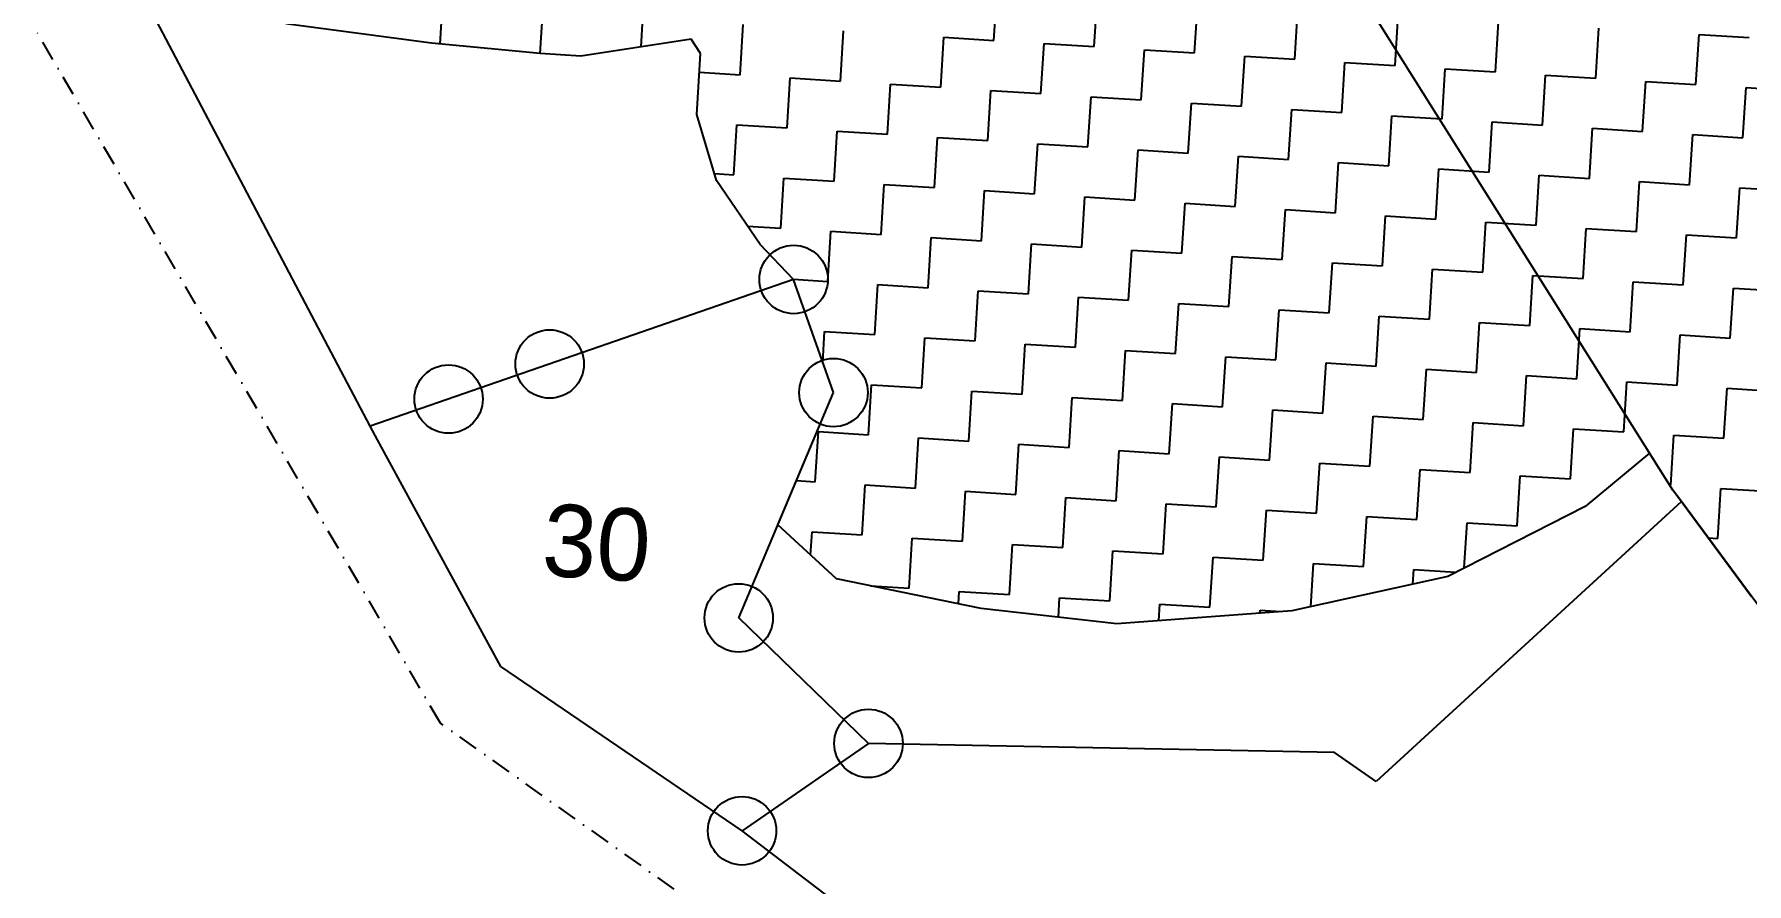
# Model space of a CAD drawing. Header units: metres. Extents: x 283327 to 285518, y 2014808 to 2017186.
# Drawn here: x 284231.8 to 284659.1, y 2015183.8 to 2015396 of the extents above; entities that cross this region are included whole.
import ezdxf
from ezdxf.enums import TextEntityAlignment as Align

# ---------------------------------------------------------------- set-up
doc = ezdxf.new("R2010")
doc.units = ezdxf.units.M
doc.header["$MEASUREMENT"] = 0
doc.linetypes.add('DASHDOT', pattern=[1, 0.5, -0.25, 0, -0.25])
for name, color, linetype in [('POLY_HATCH', 12, 'Continuous'), ('POLY_PARCEL', 6, 'Continuous'), ('POLY_WATER', 4, 'Continuous'), ('TEXT_PARCEL', 7, 'Continuous'), ('V_BOUND_STREAM_LINE', 7, 'DASHDOT')]:
    doc.layers.add(name, color=color, linetype=linetype)
doc.styles.add('TEXT_MAP', font='', dxfattribs={"height": 2.5})
doc.styles.get('TEXT_MAP').set_extended_font_data('Kruti Dev 050')

msp = doc.modelspace()

# ---------------------------------------------------------------- linework, layer by layer
for centre in [(284421.26, 2015334.7), (284360.38, 2015313.59), (284431.21, 2015306.45), (284335.15, 2015304.84), (284407.56, 2015250.17), (284439.94, 2015218.83), (284408.39, 2015196.99)]:
    msp.add_circle(centre, 8.54)
at = {"layer": 'POLY_HATCH', "linetype": 'Continuous'}
for p, q in [((284471.26, 2015394.42), (284472.05, 2015406.94)), ((284496.28, 2015392.85), (284497.07, 2015405.36)), ((284333.02, 2015393.49), (284333.63, 2015403.08)), ((284358, 2015391.13), (284358.65, 2015401.51)), ((284521.31, 2015391.28), (284522.1, 2015403.79)), ((284546.33, 2015389.7), (284547.12, 2015402.21)), ((284571.36, 2015388.13), (284572.15, 2015400.64)), ((284383.23, 2015392.8), (284383.67, 2015399.93)), ((284407.91, 2015385.85), (284408.7, 2015398.36)), ((284432.94, 2015384.27), (284433.72, 2015396.79)), ((284596.38, 2015386.55), (284597.17, 2015399.07)), ((284621.41, 2015384.98), (284622.19, 2015397.49)), ((284457.96, 2015382.7), (284458.75, 2015395.21)), ((284458.75, 2015395.21), (284471.26, 2015394.42)), ((284482.99, 2015381.13), (284483.77, 2015393.64)), ((284483.77, 2015393.64), (284496.28, 2015392.85)), ((284508.01, 2015379.55), (284508.8, 2015392.06)), ((284508.8, 2015392.06), (284521.31, 2015391.28)), ((284646.43, 2015383.4), (284647.22, 2015395.92)), ((284647.22, 2015395.92), (284659.73, 2015395.13)), ((284533.03, 2015377.98), (284533.82, 2015390.49)), ((284533.82, 2015390.49), (284546.33, 2015389.7)), ((284558.06, 2015376.4), (284558.85, 2015388.91)), ((284558.85, 2015388.91), (284571.36, 2015388.13)), ((284397.75, 2015386.49), (284407.91, 2015385.85)), ((284419.64, 2015372.55), (284420.42, 2015385.06)), ((284420.42, 2015385.06), (284432.94, 2015384.27)), ((284444.66, 2015370.97), (284445.45, 2015383.49)), ((284445.45, 2015383.49), (284457.96, 2015382.7)), ((284583.08, 2015374.83), (284583.87, 2015387.34)), ((284583.87, 2015387.34), (284596.38, 2015386.55)), ((284608.11, 2015373.25), (284608.89, 2015385.77)), ((284608.89, 2015385.77), (284621.41, 2015384.98)), ((284633.13, 2015371.68), (284633.92, 2015384.19)), ((284633.92, 2015384.19), (284646.43, 2015383.4)), ((284469.69, 2015369.4), (284470.47, 2015381.91)), ((284470.47, 2015381.91), (284482.99, 2015381.13)), ((284494.71, 2015367.83), (284495.5, 2015380.34)), ((284495.5, 2015380.34), (284508.01, 2015379.55)), ((284658.16, 2015370.1), (284658.94, 2015382.62)), ((284658.94, 2015382.62), (284671.46, 2015381.83)), ((284519.73, 2015366.25), (284520.52, 2015378.76)), ((284520.52, 2015378.76), (284533.03, 2015377.98)), ((284544.76, 2015364.68), (284545.55, 2015377.19)), ((284545.55, 2015377.19), (284558.06, 2015376.4)), ((284569.78, 2015363.1), (284570.57, 2015375.61)), ((284570.57, 2015375.61), (284583.08, 2015374.83)), ((284406.34, 2015360.82), (284407.12, 2015373.34)), ((284407.12, 2015373.34), (284419.64, 2015372.55)), ((284431.36, 2015359.25), (284432.15, 2015371.76)), ((284432.15, 2015371.76), (284444.66, 2015370.97)), ((284594.81, 2015361.53), (284595.6, 2015374.04)), ((284595.6, 2015374.04), (284608.11, 2015373.25)), ((284619.83, 2015359.95), (284620.62, 2015372.47)), ((284620.62, 2015372.47), (284633.13, 2015371.68)), ((284644.86, 2015358.38), (284645.64, 2015370.89)), ((284645.64, 2015370.89), (284658.16, 2015370.1)), ((284456.39, 2015357.67), (284457.17, 2015370.19)), ((284457.17, 2015370.19), (284469.69, 2015369.4)), ((284481.41, 2015356.1), (284482.2, 2015368.61)), ((284482.2, 2015368.61), (284494.71, 2015367.83)), ((284506.44, 2015354.53), (284507.22, 2015367.04)), ((284507.22, 2015367.04), (284519.73, 2015366.25)), ((284531.46, 2015352.95), (284532.25, 2015365.46)), ((284532.25, 2015365.46), (284544.76, 2015364.68)), ((284556.48, 2015351.38), (284557.27, 2015363.89)), ((284557.27, 2015363.89), (284569.78, 2015363.1)), ((284581.51, 2015349.8), (284582.3, 2015362.32)), ((284582.3, 2015362.32), (284594.81, 2015361.53)), ((284401.49, 2015361.13), (284406.34, 2015360.82)), ((284418.06, 2015347.52), (284418.85, 2015360.04)), ((284418.85, 2015360.04), (284431.36, 2015359.25)), ((284443.09, 2015345.95), (284443.87, 2015358.46)), ((284443.87, 2015358.46), (284456.39, 2015357.67)), ((284606.53, 2015348.23), (284607.32, 2015360.74)), ((284607.32, 2015360.74), (284619.83, 2015359.95)), ((284631.56, 2015346.65), (284632.35, 2015359.17)), ((284632.35, 2015359.17), (284644.86, 2015358.38)), ((284656.58, 2015345.08), (284657.37, 2015357.59)), ((284657.37, 2015357.59), (284669.88, 2015356.81)), ((284468.11, 2015344.38), (284468.9, 2015356.89)), ((284468.9, 2015356.89), (284481.41, 2015356.1)), ((284493.14, 2015342.8), (284493.92, 2015355.31)), ((284493.92, 2015355.31), (284506.44, 2015354.53)), ((284518.16, 2015341.23), (284518.95, 2015353.74)), ((284518.95, 2015353.74), (284531.46, 2015352.95)), ((284543.19, 2015339.65), (284543.97, 2015352.16)), ((284543.97, 2015352.16), (284556.48, 2015351.38)), ((284568.21, 2015338.08), (284569, 2015350.59)), ((284569, 2015350.59), (284581.51, 2015349.8)), ((284593.23, 2015336.5), (284594.02, 2015349.02)), ((284594.02, 2015349.02), (284606.53, 2015348.23)), ((284409.76, 2015348.05), (284418.06, 2015347.52)), ((284429.79, 2015334.22), (284430.57, 2015346.74)), ((284430.57, 2015346.74), (284443.09, 2015345.95)), ((284454.81, 2015332.65), (284455.6, 2015345.16)), ((284455.6, 2015345.16), (284468.11, 2015344.38)), ((284618.26, 2015334.93), (284619.05, 2015347.44)), ((284619.05, 2015347.44), (284631.56, 2015346.65)), ((284643.28, 2015333.36), (284644.07, 2015345.87)), ((284644.07, 2015345.87), (284656.58, 2015345.08)), ((284479.84, 2015331.08), (284480.62, 2015343.59)), ((284480.62, 2015343.59), (284493.14, 2015342.8)), ((284504.86, 2015329.5), (284505.65, 2015342.01)), ((284505.65, 2015342.01), (284518.16, 2015341.23)), ((284529.89, 2015327.93), (284530.67, 2015340.44)), ((284530.67, 2015340.44), (284543.19, 2015339.65)), ((284554.91, 2015326.35), (284555.7, 2015338.87)), ((284555.7, 2015338.87), (284568.21, 2015338.08)), ((284579.93, 2015324.78), (284580.72, 2015337.29)), ((284580.72, 2015337.29), (284593.23, 2015336.5)), ((284421.2, 2015334.77), (284429.79, 2015334.22)), ((284441.51, 2015320.93), (284442.3, 2015333.44)), ((284442.3, 2015333.44), (284454.81, 2015332.65)), ((284604.96, 2015323.2), (284605.75, 2015335.72)), ((284605.75, 2015335.72), (284618.26, 2015334.93)), ((284629.98, 2015321.63), (284630.77, 2015334.14)), ((284630.77, 2015334.14), (284643.28, 2015333.36)), ((284655.01, 2015320.06), (284655.8, 2015332.57)), ((284655.8, 2015332.57), (284668.31, 2015331.78)), ((284466.54, 2015319.35), (284467.32, 2015331.86)), ((284467.32, 2015331.86), (284479.84, 2015331.08)), ((284491.56, 2015317.78), (284492.35, 2015330.29)), ((284492.35, 2015330.29), (284504.86, 2015329.5)), ((284516.59, 2015316.2), (284517.37, 2015328.71)), ((284517.37, 2015328.71), (284529.89, 2015327.93)), ((284541.61, 2015314.63), (284542.4, 2015327.14)), ((284542.4, 2015327.14), (284554.91, 2015326.35)), ((284566.64, 2015313.05), (284567.42, 2015325.57)), ((284567.42, 2015325.57), (284579.93, 2015324.78)), ((284591.66, 2015311.48), (284592.45, 2015323.99)), ((284592.45, 2015323.99), (284604.96, 2015323.2)), ((284428.52, 2015314.08), (284429, 2015321.71)), ((284429, 2015321.71), (284441.51, 2015320.93)), ((284453.24, 2015307.63), (284454.03, 2015320.14)), ((284454.03, 2015320.14), (284466.54, 2015319.35)), ((284616.68, 2015309.91), (284617.47, 2015322.42)), ((284617.47, 2015322.42), (284629.98, 2015321.63)), ((284641.71, 2015308.33), (284642.5, 2015320.84)), ((284642.5, 2015320.84), (284655.01, 2015320.06)), ((284478.26, 2015306.05), (284479.05, 2015318.56)), ((284479.05, 2015318.56), (284491.56, 2015317.78)), ((284503.29, 2015304.48), (284504.07, 2015316.99)), ((284504.07, 2015316.99), (284516.59, 2015316.2)), ((284528.31, 2015302.9), (284529.1, 2015315.42)), ((284529.1, 2015315.42), (284541.61, 2015314.63)), ((284553.34, 2015301.33), (284554.12, 2015313.84)), ((284554.12, 2015313.84), (284566.64, 2015313.05)), ((284578.36, 2015299.75), (284579.15, 2015312.27)), ((284579.15, 2015312.27), (284591.66, 2015311.48)), ((284603.38, 2015298.18), (284604.17, 2015310.69)), ((284604.17, 2015310.69), (284616.68, 2015309.91)), ((284439.94, 2015295.9), (284440.73, 2015308.41)), ((284440.73, 2015308.41), (284453.24, 2015307.63)), ((284464.96, 2015294.33), (284465.75, 2015306.84)), ((284465.75, 2015306.84), (284478.26, 2015306.05)), ((284628.41, 2015296.61), (284629.2, 2015309.12)), ((284629.2, 2015309.12), (284641.71, 2015308.33)), ((284653.43, 2015295.03), (284654.22, 2015307.54)), ((284654.22, 2015307.54), (284666.73, 2015306.76)), ((284489.99, 2015292.75), (284490.77, 2015305.26)), ((284490.77, 2015305.26), (284503.29, 2015304.48)), ((284515.01, 2015291.18), (284515.8, 2015303.69)), ((284515.8, 2015303.69), (284528.31, 2015302.9)), ((284540.04, 2015289.6), (284540.82, 2015302.12)), ((284540.82, 2015302.12), (284553.34, 2015301.33)), ((284565.06, 2015288.03), (284565.85, 2015300.54)), ((284565.85, 2015300.54), (284578.36, 2015299.75)), ((284590.09, 2015286.45), (284590.87, 2015298.97)), ((284590.87, 2015298.97), (284603.38, 2015298.18)), ((284426.64, 2015284.18), (284427.43, 2015296.69)), ((284427.43, 2015296.69), (284439.94, 2015295.9)), ((284451.66, 2015282.6), (284452.45, 2015295.11)), ((284452.45, 2015295.11), (284464.96, 2015294.33)), ((284476.69, 2015281.03), (284477.48, 2015293.54)), ((284477.48, 2015293.54), (284489.99, 2015292.75)), ((284615.11, 2015284.88), (284615.9, 2015297.39)), ((284615.9, 2015297.39), (284628.41, 2015296.61)), ((284640.13, 2015283.31), (284640.92, 2015295.82)), ((284640.92, 2015295.82), (284653.43, 2015295.03)), ((284501.71, 2015279.45), (284502.5, 2015291.97)), ((284502.5, 2015291.97), (284515.01, 2015291.18)), ((284526.74, 2015277.88), (284527.52, 2015290.39)), ((284527.52, 2015290.39), (284540.04, 2015289.6)), ((284551.76, 2015276.3), (284552.55, 2015288.82)), ((284552.55, 2015288.82), (284565.06, 2015288.03)), ((284576.79, 2015274.73), (284577.57, 2015287.24)), ((284577.57, 2015287.24), (284590.09, 2015286.45)), ((284601.81, 2015273.16), (284602.6, 2015285.67)), ((284602.6, 2015285.67), (284615.11, 2015284.88)), ((284421.97, 2015284.47), (284426.64, 2015284.18)), ((284438.36, 2015270.88), (284439.15, 2015283.39)), ((284439.15, 2015283.39), (284451.66, 2015282.6)), ((284463.39, 2015269.3), (284464.18, 2015281.81)), ((284464.18, 2015281.81), (284476.69, 2015281.03)), ((284639.9, 2015283.32), (284640.13, 2015283.31)), ((284651.86, 2015270.01), (284652.65, 2015282.52)), ((284652.65, 2015282.52), (284665.16, 2015281.73)), ((284488.41, 2015267.73), (284489.2, 2015280.24)), ((284489.2, 2015280.24), (284501.71, 2015279.45)), ((284513.44, 2015266.15), (284514.22, 2015278.67)), ((284514.22, 2015278.67), (284526.74, 2015277.88)), ((284538.46, 2015264.58), (284539.25, 2015277.09)), ((284539.25, 2015277.09), (284551.76, 2015276.3)), ((284563.49, 2015263), (284564.27, 2015275.52)), ((284564.27, 2015275.52), (284576.79, 2015274.73)), ((284588.59, 2015262.64), (284589.3, 2015273.94)), ((284589.3, 2015273.94), (284601.81, 2015273.16)), ((284425.49, 2015265.87), (284425.85, 2015271.66)), ((284425.85, 2015271.66), (284438.36, 2015270.88)), ((284450.09, 2015257.58), (284450.88, 2015270.09)), ((284450.88, 2015270.09), (284463.39, 2015269.3)), ((284475.11, 2015256), (284475.9, 2015268.51)), ((284475.9, 2015268.51), (284488.41, 2015267.73)), ((284649.48, 2015270.16), (284651.86, 2015270.01)), ((284500.14, 2015254.43), (284500.93, 2015266.94)), ((284500.93, 2015266.94), (284513.44, 2015266.15)), ((284525.16, 2015252.85), (284525.95, 2015265.37)), ((284525.95, 2015265.37), (284538.46, 2015264.58)), ((284550.29, 2015252.97), (284550.97, 2015263.79)), ((284550.97, 2015263.79), (284563.49, 2015263)), ((284575.77, 2015258.62), (284576, 2015262.22)), ((284576, 2015262.22), (284586.47, 2015261.56)), ((284440.51, 2015258.18), (284450.09, 2015257.58)), ((284462.41, 2015253.71), (284462.6, 2015256.79)), ((284462.6, 2015256.79), (284475.11, 2015256)), ((284487.32, 2015250.37), (284487.63, 2015255.22)), ((284487.63, 2015255.22), (284500.14, 2015254.43)), ((284512.39, 2015249.48), (284512.65, 2015253.64)), ((284512.65, 2015253.64), (284525.16, 2015252.85)), ((284537.63, 2015251.34), (284537.67, 2015252.07)), ((284537.67, 2015252.07), (284542.96, 2015251.73))]:
    msp.add_line(p, q, dxfattribs=at)
at = {"layer": 'POLY_HATCH'}
for p, q in [((284330.89, 2015393.69), (284294.55, 2015398.53)), ((284357.99, 2015391.13), (284330.89, 2015393.69)), ((284395.71, 2015394.72), (284368.18, 2015390.49)), ((284398.04, 2015391.17), (284395.71, 2015394.72)), ((284368.18, 2015390.49), (284357.99, 2015391.13)), ((284397.08, 2015375.9), (284398.04, 2015391.17)), ((284402.01, 2015359.41), (284397.08, 2015375.9)), ((284412.93, 2015343.4), (284402.01, 2015359.41)), ((284421.26, 2015334.7), (284412.93, 2015343.4)), ((284431.21, 2015306.45), (284421.26, 2015334.7)), ((284417.32, 2015273.41), (284431.21, 2015306.45)), ((284634.85, 2015291.35), (284618.81, 2015277.98)), ((284640.66, 2015282.11), (284634.85, 2015291.35)), ((284660.32, 2015255.47), (284640.66, 2015282.11)), ((284618.81, 2015277.98), (284584.48, 2015260.55)), ((284431.93, 2015259.93), (284417.32, 2015273.41)), ((284468.1, 2015252.55), (284431.93, 2015259.93)), ((284584.48, 2015260.55), (284545.6, 2015251.93)), ((284501.94, 2015248.71), (284468.1, 2015252.55)), ((284545.6, 2015251.93), (284501.94, 2015248.71))]:
    msp.add_line(p, q, dxfattribs=at)
at = {"layer": 'POLY_PARCEL'}
for p, q in [((284640.66, 2015282.11), (284545.98, 2015432.79)), ((284421.26, 2015334.7), (284315.61, 2015298.07)), ((284431.21, 2015306.45), (284421.26, 2015334.7)), ((284407.56, 2015250.17), (284431.21, 2015306.45)), ((284642.79, 2015279.21), (284640.66, 2015282.11)), ((284642.79, 2015279.21), (284566.64, 2015209.3)), ((284722.66, 2015170.98), (284642.79, 2015279.21)), ((284439.94, 2015218.83), (284407.56, 2015250.17)), ((284439.94, 2015218.83), (284408.39, 2015196.99)), ((284556.23, 2015216.54), (284439.94, 2015218.83)), ((284566.64, 2015209.3), (284556.23, 2015216.54))]:
    msp.add_line(p, q, dxfattribs=at)
at = {"layer": 'POLY_WATER'}
for p, q in [((284315.61, 2015298.07), (284249.01, 2015424.53)), ((284317.39, 2015294.68), (284315.61, 2015298.07)), ((284348.17, 2015238.05), (284317.39, 2015294.68)), ((284408.39, 2015196.99), (284348.17, 2015238.05)), ((284458.97, 2015158.5), (284408.39, 2015196.99))]:
    msp.add_line(p, q, dxfattribs=at)
at = {"layer": 'V_BOUND_STREAM_LINE', "ltscale": 10}
for p, q in [((284333.11, 2015223.92), (284231.76, 2015397.64)), ((284440.81, 2015147.31), (284333.11, 2015223.92))]:
    msp.add_line(p, q, dxfattribs=at)

# ---------------------------------------------------------------- texts
at = {"layer": 'TEXT_PARCEL', "style": 'TEXT_MAP'}
msp.add_text('30', height=18.053, rotation=356.4002, dxfattribs=at).set_placement((284372.13, 2015268.97), align=Align.MIDDLE)

doc.saveas('drawing.dxf')
